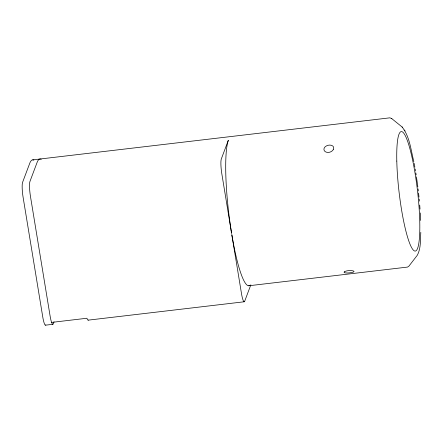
<?xml version="1.0" encoding="UTF-8"?>
<svg xmlns="http://www.w3.org/2000/svg" width="443" height="443" viewBox="0 0 443 443"><rect width="100%" height="100%" fill="white"/><g stroke="black" fill="none" stroke-linecap="round" stroke-linejoin="round"><path stroke-width="0.66" d="M420.806 232.376C420.296 239.99 421.055 248.39 417.267 255.29L408.911 266.138L407.566 267.074L248.767 285.768M54.04 321.823L53.315 323.75A12 1.844 83.3 0 1 50.098 315.992L30.462 196.415A12 1.844 83.3 0 1 29.952 181.447L37.234 162.077A75.149 11.535 83.3 0 1 41.243 159.297M250.86 284.799L244.691 301.223A12 1.844 83.3 0 1 241.468 293.465L231.816 234.674L232.176 236.789A75.149 11.535 83.3 0 0 249.475 285.597M32.754 159.868L389.929 117.827L391.845 118.68M51.598 322.404L86.928 318.246A12 1.844 83.3 0 0 88.362 320.067M45.502 325.173L52.867 324.304M88.196 320.145L244.237 301.777M402.1 126.986C409.736 136.549 410.838 149.928 413.828 161.595M391.446 118.364L402.449 127.263M404.105 130.054L405.112 130.94M414.177 163.417L414.858 167.144M415.191 169.049L415.517 170.97M231.645 233.638L221.838 173.889A12 1.844 83.3 0 1 221.323 158.921L228.328 140.287L228.084 141.024A75.149 11.535 83.3 0 0 231.434 232.337M415.833 172.914L416.143 174.874M416.448 176.851L417.838 186.913M418.087 188.945L418.325 190.977M418.557 193.015L418.989 197.08M419.189 199.106L419.377 201.122M419.72 205.126L420.019 209.074M420.274 212.956L420.64 220.442M33.884 160.161A75.149 11.535 83.3 0 0 29.875 162.946L22.587 182.317A12 1.844 83.3 0 0 23.102 197.279L42.738 316.856A12 1.844 83.3 0 0 45.823 324.907M333.335 149.396L333.302 149.463A4.951 3.682 -16.6 0 1 331.486 151.401A4.939 3.771 -17.3 0 1 326.026 152.043A4.951 3.682 -16.6 0 1 324.265 150.526L324.215 150.426A4.951 3.577 -16.1 0 1 324.01 148.759A4.945 3.466 -15.5 0 1 324.963 147.01L325.051 146.91A4.945 3.356 -15 0 1 332.732 146.007L332.815 146.085A4.945 3.466 -15.5 0 1 333.651 147.619A4.951 3.577 -16.1 0 1 333.357 149.346L333.357 149.346M344.333 271.891L344.289 271.936A4.951 1.202 -4.5 0 0 344.228 272.5A4.945 1.052 -4.8 0 0 345.324 272.882A4.951 0.903 -5.1 0 0 348.984 272.888L349.139 272.877A4.934 0.748 -5.3 0 0 350.662 272.694L350.806 272.678A4.951 0.903 -5.1 0 0 353.675 271.902A4.945 1.052 -4.8 0 0 353.94 271.36A4.951 1.202 -4.5 0 0 353.082 270.9L353.021 270.883A4.951 1.351 -4.2 0 0 350.186 270.568L350.025 270.568A4.939 1.495 -3.9 0 0 346.448 270.989L346.321 271.022A4.951 1.351 -4.2 0 0 344.333 271.891M396.795 161.08A60.154 9.231 83.3 0 0 415.08 251.076A60.154 9.231 83.3 0 0 412.976 161.828A60.154 9.231 83.3 0 0 396.795 161.08"/></g></svg>
